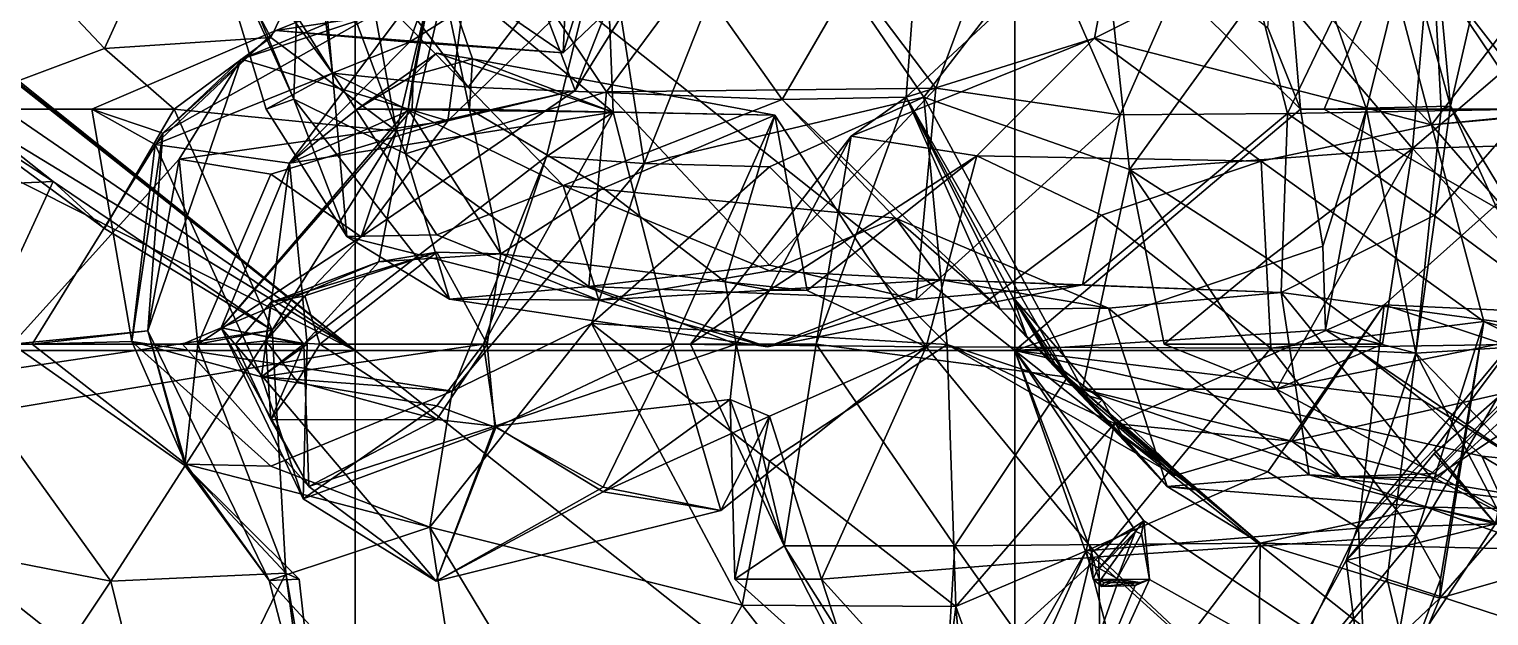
# Model space of a CAD drawing. Extents: x 290083 to 295691, y 4553739 to 4561622.
# Drawn here: x 293795.3 to 293905.9, y 4558654.7 to 4558699.2 of the extents above; entities that cross this region are included whole.
import ezdxf

# ---------------------------------------------------------------- set-up
doc = ezdxf.new("R2010")
doc.units = 0
doc.layers.add('Au_ppm_Pref_-_0_3', color=7, linetype='CONTINUOUS')

msp = doc.modelspace()

# ---------------------------------------------------------------- linework, layer by layer
at = {"layer": 'Au_ppm_Pref_-_0_3'}
for points in [[(293820, 4558674.8, 1933.78), (293791.11, 4558697.92, 1936.4), (293820, 4558714.49, 1942.4)], [(293791.11, 4558697.92, 1936.4), (293793.89, 4558711.09, 1939.49), (293820, 4558714.49, 1942.4)], [(293823.13, 4558691.43, 1929.39), (293828.78, 4558715.18, 1926.98), (293819.59, 4558710.92, 1927.45)], [(293820, 4558714.49, 1942.4), (293870, 4558714.49, 1944.46), (293870, 4558674.8, 1938.18)], [(293870, 4558674.8, 1938.18), (293820, 4558674.8, 1933.78), (293820, 4558714.49, 1942.4)], [(293836.66, 4558694.51, 1924.06), (293828.78, 4558715.18, 1926.98), (293823.13, 4558691.43, 1929.39)], [(293846.85, 4558710.92, 1923.45), (293828.78, 4558715.18, 1926.98), (293836.66, 4558694.51, 1924.06)], [(293870, 4558714.49, 1944.46), (293889.18, 4558699.26, 1944.09), (293891.66, 4558693.1, 1943.37)], [(293870, 4558714.49, 1944.46), (293891.66, 4558693.1, 1943.37), (293870, 4558674.8, 1938.18)], [(293840.61, 4558710.45, 1858.62), (293863.13, 4558712.41, 1859.82), (293852.37, 4558693.84, 1857.42)], [(293863.13, 4558712.41, 1859.82), (293861.75, 4558694, 1864.97), (293852.37, 4558693.84, 1857.42)], [(293863.13, 4558712.41, 1859.82), (293878.07, 4558709.18, 1864.94), (293861.75, 4558694, 1864.97)], [(293902.56, 4558712.82, 1912.94), (293914.87, 4558693.35, 1912.67), (293910.68, 4558705.68, 1918.4)], [(293902.56, 4558712.82, 1912.94), (293908.88, 4558707.83, 1906.14), (293914.87, 4558693.35, 1912.67)], [(293828.53, 4558710.05, 1830.15), (293839.04, 4558694.42, 1829.89), (293851.5, 4558711.28, 1826.79)], [(293836.36, 4558710.92, 1905.38), (293835.77, 4558697.37, 1900.58), (293850.92, 4558711.81, 1899.05)], [(293850.92, 4558711.81, 1899.05), (293835.77, 4558697.37, 1900.58), (293838.96, 4558707.61, 1895.83)], [(293838.96, 4558707.61, 1895.83), (293841.91, 4558688.99, 1898.88), (293850.92, 4558711.81, 1899.05)], [(293839.04, 4558694.42, 1829.89), (293864.01, 4558694.68, 1830.15), (293851.5, 4558711.28, 1826.79)], [(293863.11, 4558694.01, 1901.49), (293850.92, 4558711.81, 1899.05), (293841.91, 4558688.99, 1898.88)], [(293863.11, 4558694.01, 1901.49), (293876.27, 4558711.09, 1900.35), (293850.92, 4558711.81, 1899.05)], [(293864.01, 4558694.68, 1830.15), (293870, 4558710.92, 1829.78), (293851.5, 4558711.28, 1826.79)], [(293863.11, 4558694.01, 1901.49), (293878.68, 4558688.53, 1895.69), (293876.27, 4558711.09, 1900.35)], [(293878.68, 4558688.53, 1895.69), (293889.18, 4558703, 1897.29), (293876.27, 4558711.09, 1900.35)], [(293889.18, 4558699.26, 1944.09), (293890.12, 4558711.74, 1942.99), (293891.66, 4558693.1, 1943.37)], [(293890.12, 4558711.74, 1942.99), (293901.31, 4558711.79, 1936.22), (293896.66, 4558693.1, 1941.24)], [(293896.66, 4558693.1, 1941.24), (293891.66, 4558693.1, 1943.37), (293890.12, 4558711.74, 1942.99)], [(293896.66, 4558693.1, 1941.24), (293901.31, 4558711.79, 1936.22), (293902.33, 4558693.1, 1936.22)], [(293907.07, 4558710.92, 1930.28), (293903.03, 4558693.33, 1930.21), (293901.31, 4558711.79, 1936.22)], [(293901.31, 4558711.79, 1936.22), (293903.03, 4558693.33, 1930.21), (293902.33, 4558693.1, 1936.22)], [(293800.99, 4558697.71, 1928.75), (293807.01, 4558710.92, 1927.18), (293788.63, 4558710.81, 1930.3)], [(293800.99, 4558697.71, 1928.75), (293788.63, 4558710.81, 1930.3), (293788.68, 4558693.1, 1926.62)], [(293800.99, 4558697.71, 1928.75), (293813.59, 4558698.54, 1926.15), (293807.01, 4558710.92, 1927.18)], [(293807.01, 4558710.92, 1927.18), (293813.59, 4558698.54, 1926.15), (293819.59, 4558710.92, 1927.45)], [(293815.9, 4558711.02, 1835.64), (293808.22, 4558710.92, 1841.19), (293815.34, 4558693.85, 1841.06)], [(293808.22, 4558710.92, 1841.19), (293808.23, 4558709.59, 1847.62), (293815.34, 4558693.85, 1841.06)], [(293808.84, 4558710.92, 1853.07), (293818.28, 4558695.84, 1851.77), (293808.23, 4558709.59, 1847.62)], [(293816.86, 4558706.65, 1856.04), (293818.28, 4558695.84, 1851.77), (293808.84, 4558710.92, 1853.07)], [(293819.59, 4558710.92, 1927.45), (293813.59, 4558698.54, 1926.15), (293823.13, 4558691.43, 1929.39)], [(293815.9, 4558711.02, 1835.64), (293815.34, 4558693.85, 1841.06), (293823.81, 4558689.71, 1835.09)], [(293815.9, 4558711.02, 1835.64), (293823.81, 4558689.71, 1835.09), (293828.53, 4558710.05, 1830.15)], [(293840.61, 4558710.45, 1858.62), (293828.55, 4558694.77, 1857.34), (293819.57, 4558706.61, 1857.63)], [(293828.53, 4558710.05, 1830.15), (293823.81, 4558689.71, 1835.09), (293839.04, 4558694.42, 1829.89)], [(293836.36, 4558710.92, 1905.38), (293826.19, 4558703.95, 1902.91), (293835.77, 4558697.37, 1900.58)], [(293852.37, 4558693.84, 1857.42), (293828.55, 4558694.77, 1857.34), (293840.61, 4558710.45, 1858.62)], [(293841.12, 4558705.88, 1917.82), (293846.85, 4558710.92, 1923.45), (293836.66, 4558694.51, 1924.06)], [(293877.98, 4558692.66, 1834.79), (293870, 4558710.92, 1829.78), (293864.01, 4558694.68, 1830.15)], [(293886.02, 4558710.92, 1835.69), (293870, 4558710.92, 1829.78), (293877.98, 4558692.66, 1834.79)], [(293886.02, 4558710.92, 1835.69), (293877.98, 4558692.66, 1834.79), (293890.68, 4558692.76, 1840.77)], [(293898.32, 4558708.74, 1842.74), (293886.02, 4558710.92, 1835.69), (293890.68, 4558692.76, 1840.77)], [(293901.58, 4558691.91, 1870.97), (293889.18, 4558705.05, 1868.93), (293896.56, 4558710.92, 1867.41)], [(293901.58, 4558691.91, 1870.97), (293896.56, 4558710.92, 1867.41), (293915.7, 4558710.3, 1869.64)], [(293907.07, 4558710.92, 1930.28), (293899.25, 4558706.97, 1924.22), (293903.03, 4558693.33, 1930.21)], [(293921.11, 4558693.83, 1869.99), (293901.58, 4558691.91, 1870.97), (293915.7, 4558710.3, 1869.64)], [(293813.24, 4558693.1, 1847.13), (293808.23, 4558709.59, 1847.62), (293818.28, 4558695.84, 1851.77)], [(293815.34, 4558693.85, 1841.06), (293808.23, 4558709.59, 1847.62), (293813.24, 4558693.1, 1847.13)], [(293878.07, 4558709.18, 1864.94), (293876.03, 4558698.49, 1871.47), (293861.75, 4558694, 1864.97)], [(293889.18, 4558705.05, 1868.93), (293876.03, 4558698.49, 1871.47), (293878.07, 4558709.18, 1864.94)], [(293908.85, 4558693.1, 1843.8), (293898.32, 4558708.74, 1842.74), (293890.68, 4558692.76, 1840.77)], [(293907.13, 4558700.66, 1847.13), (293898.32, 4558708.74, 1842.74), (293908.85, 4558693.1, 1843.8)], [(293816.86, 4558706.65, 1856.04), (293817.3, 4558706.23, 1856.1), (293818.28, 4558695.84, 1851.77)], [(293835.77, 4558697.37, 1900.58), (293824.11, 4558698.19, 1895.36), (293838.96, 4558707.61, 1895.83)], [(293838.96, 4558707.61, 1895.83), (293824.11, 4558698.19, 1895.36), (293826.19, 4558703.97, 1891.02)], [(293838.96, 4558707.61, 1895.83), (293826.19, 4558703.97, 1891.02), (293839.56, 4558692.88, 1887.98)], [(293834.5, 4558689.5, 1894.64), (293841.91, 4558688.99, 1898.88), (293838.96, 4558707.61, 1895.83)], [(293834.5, 4558689.5, 1894.64), (293838.96, 4558707.61, 1895.83), (293839.56, 4558692.88, 1887.98)], [(293893.46, 4558693.1, 1924.34), (293903.03, 4558693.33, 1930.21), (293899.25, 4558706.97, 1924.22)], [(293899.25, 4558706.97, 1924.22), (293910.02, 4558693.1, 1919.59), (293893.46, 4558693.1, 1924.34)], [(293910.68, 4558705.68, 1918.4), (293910.02, 4558693.1, 1919.59), (293899.25, 4558706.97, 1924.22)], [(293819.57, 4558706.61, 1857.63), (293828.55, 4558694.77, 1857.34), (293817.3, 4558706.23, 1856.1)], [(293817.3, 4558706.23, 1856.1), (293828.55, 4558694.77, 1857.34), (293818.28, 4558695.84, 1851.77)], [(293828.59, 4558704.1, 1911.32), (293841.12, 4558705.88, 1917.82), (293827.01, 4558692.21, 1918.76)], [(293827.01, 4558692.21, 1918.76), (293841.12, 4558705.88, 1917.82), (293836.66, 4558694.51, 1924.06)], [(293824.39, 4558695.64, 1882.77), (293824, 4558693.1, 1881.74), (293826.19, 4558704.79, 1878.87)], [(293826.19, 4558704.79, 1878.87), (293824, 4558693.1, 1881.74), (293828.66, 4558693.1, 1881.6)], [(293828.88, 4558696.91, 1882.77), (293824.39, 4558695.64, 1882.77), (293826.19, 4558704.79, 1878.87)], [(293828.88, 4558696.91, 1882.77), (293826.19, 4558704.79, 1878.87), (293828.66, 4558693.1, 1881.6)], [(293901.58, 4558691.91, 1870.97), (293876.03, 4558698.49, 1871.47), (293889.18, 4558705.05, 1868.93)], [(293901.44, 4558705.19, 1901.36), (293889.18, 4558703, 1897.29), (293900.15, 4558690.12, 1895.4)], [(293901.44, 4558705.19, 1901.36), (293900.15, 4558690.12, 1895.4), (293914.38, 4558702.29, 1897.52)], [(293811.35, 4558696.89, 1912.55), (293828.59, 4558704.1, 1911.32), (293827.01, 4558692.21, 1918.76)], [(293828.59, 4558704.1, 1911.32), (293811.35, 4558696.89, 1912.55), (293821.2, 4558700.16, 1906.52)], [(293821.2, 4558700.16, 1906.52), (293813.98, 4558699.06, 1900.16), (293826.19, 4558703.95, 1902.91)], [(293826.19, 4558703.95, 1902.91), (293813.98, 4558699.06, 1900.16), (293835.77, 4558697.37, 1900.58)], [(293815.01, 4558689.01, 1889.34), (293839.56, 4558692.88, 1887.98), (293826.19, 4558703.97, 1891.02)], [(293815.01, 4558689.01, 1889.34), (293826.19, 4558703.97, 1891.02), (293824.11, 4558698.19, 1895.36)], [(293889.18, 4558703, 1897.29), (293878.68, 4558688.53, 1895.69), (293900.15, 4558690.12, 1895.4)], [(293914.38, 4558702.29, 1897.52), (293900.15, 4558690.12, 1895.4), (293926.76, 4558690.87, 1895.49)], [(293821.2, 4558700.16, 1906.52), (293811.35, 4558696.89, 1912.55), (293805.4, 4558691.27, 1906.57)], [(293813.98, 4558699.06, 1900.16), (293821.2, 4558700.16, 1906.52), (293805.4, 4558691.27, 1906.57)], [(293813.98, 4558699.06, 1900.16), (293805.4, 4558691.27, 1906.57), (293800.02, 4558693.1, 1900.58)], [(293813.98, 4558699.06, 1900.16), (293800.02, 4558693.1, 1900.58), (293804.84, 4558690.42, 1894.85)], [(293824.11, 4558698.19, 1895.36), (293813.98, 4558699.06, 1900.16), (293804.84, 4558690.42, 1894.85)], [(293813.98, 4558699.06, 1900.16), (293824.11, 4558698.19, 1895.36), (293835.77, 4558697.37, 1900.58)], [(293791.07, 4558697.76, 1936.36), (293791.11, 4558697.92, 1936.4), (293820, 4558674.8, 1933.78)], [(293800.99, 4558697.71, 1928.75), (293806.28, 4558693.1, 1927.79), (293813.59, 4558698.54, 1926.15)], [(293815.01, 4558689.01, 1889.34), (293824.11, 4558698.19, 1895.36), (293804.84, 4558690.42, 1894.85)], [(293806.28, 4558693.1, 1927.79), (293823.13, 4558691.43, 1929.39), (293813.59, 4558698.54, 1926.15)], [(293867.13, 4558689.55, 1875.62), (293857.6, 4558691.06, 1870.89), (293876.03, 4558698.49, 1871.47)], [(293876.03, 4558698.49, 1871.47), (293857.6, 4558691.06, 1870.89), (293861.75, 4558694, 1864.97)], [(293867.13, 4558689.55, 1875.62), (293876.03, 4558698.49, 1871.47), (293888.67, 4558689.16, 1876.21)], [(293901.58, 4558691.91, 1870.97), (293888.67, 4558689.16, 1876.21), (293876.03, 4558698.49, 1871.47)], [(293800.99, 4558697.71, 1928.75), (293788.68, 4558693.1, 1926.62), (293806.28, 4558693.1, 1927.79)], [(293790.6, 4558695, 1936.58), (293791.06, 4558697.63, 1936.37), (293820, 4558674.8, 1933.78)], [(293791.06, 4558697.63, 1936.37), (293791.07, 4558697.76, 1936.36), (293820, 4558674.8, 1933.78)], [(293806.64, 4558689.3, 1917.01), (293804.28, 4558676.3, 1912.35), (293811.35, 4558696.89, 1912.55)], [(293811.35, 4558696.89, 1912.55), (293804.28, 4558676.3, 1912.35), (293805.4, 4558691.27, 1906.57)], [(293827.01, 4558692.21, 1918.76), (293806.64, 4558689.3, 1917.01), (293811.35, 4558696.89, 1912.55)], [(293820.13, 4558693.1, 1885.62), (293826.19, 4558697.34, 1884.18), (293839.56, 4558692.88, 1887.98)], [(293820.13, 4558693.1, 1885.62), (293824.39, 4558695.64, 1882.77), (293826.19, 4558697.34, 1884.18)], [(293824.39, 4558695.64, 1882.77), (293828.88, 4558696.91, 1882.77), (293826.19, 4558697.34, 1884.18)], [(293839.56, 4558692.88, 1887.98), (293826.19, 4558697.34, 1884.18), (293828.88, 4558696.91, 1882.77)], [(293828.88, 4558696.91, 1882.77), (293828.66, 4558693.1, 1881.6), (293851.8, 4558692.64, 1882.78)], [(293839.56, 4558692.88, 1887.98), (293828.88, 4558696.91, 1882.77), (293851.8, 4558692.64, 1882.78)], [(293818.28, 4558695.84, 1851.77), (293819.36, 4558683.45, 1847.13), (293813.24, 4558693.1, 1847.13)], [(293828.55, 4558694.77, 1857.34), (293835.76, 4558687.32, 1853.74), (293818.28, 4558695.84, 1851.77)], [(293818.28, 4558695.84, 1851.77), (293835.76, 4558687.32, 1853.74), (293826.19, 4558683.56, 1850.31)], [(293818.28, 4558695.84, 1851.77), (293826.19, 4558683.56, 1850.31), (293819.36, 4558683.45, 1847.13)], [(293820.13, 4558693.1, 1885.62), (293824.32, 4558693.1, 1882.77), (293824.39, 4558695.64, 1882.77)], [(293824.39, 4558695.64, 1882.77), (293824.32, 4558693.1, 1882.77), (293824, 4558693.1, 1881.74)], [(293789.99, 4558693.08, 1936.77), (293790.6, 4558695, 1936.58), (293820, 4558674.8, 1933.78)], [(293827.01, 4558692.21, 1918.76), (293836.66, 4558694.51, 1924.06), (293820.44, 4558683.42, 1924.34)], [(293836.66, 4558694.51, 1924.06), (293823.13, 4558691.43, 1929.39), (293820.44, 4558683.42, 1924.34)], [(293852.37, 4558693.84, 1857.42), (293835.76, 4558687.32, 1853.74), (293828.55, 4558694.77, 1857.34)], [(293864.01, 4558694.68, 1830.15), (293839.04, 4558694.42, 1829.89), (293851.39, 4558681.27, 1831.31)], [(293862.52, 4558678.66, 1835.68), (293864.01, 4558694.68, 1830.15), (293851.39, 4558681.27, 1831.31)], [(293862.52, 4558678.66, 1835.68), (293877.98, 4558692.66, 1834.79), (293864.01, 4558694.68, 1830.15)], [(293813.24, 4558693.1, 1847.13), (293819.36, 4558683.45, 1847.13), (293815.34, 4558693.85, 1841.06)], [(293827.15, 4558678.68, 1841.87), (293823.81, 4558689.71, 1835.09), (293815.34, 4558693.85, 1841.06)], [(293815.34, 4558693.85, 1841.06), (293819.36, 4558683.45, 1847.13), (293827.15, 4558678.68, 1841.87)], [(293837.7, 4558679.65, 1835.44), (293839.04, 4558694.42, 1829.89), (293823.81, 4558689.71, 1835.09)], [(293852.37, 4558693.84, 1857.42), (293860.95, 4558684.84, 1854.39), (293835.76, 4558687.32, 1853.74)], [(293837.7, 4558679.65, 1835.44), (293851.39, 4558681.27, 1831.31), (293839.04, 4558694.42, 1829.89)], [(293863.11, 4558694.01, 1901.49), (293841.91, 4558688.99, 1898.88), (293851.39, 4558688.73, 1905.06)], [(293863.11, 4558694.01, 1901.49), (293851.39, 4558688.73, 1905.06), (293864.87, 4558675.26, 1907.03)], [(293852.37, 4558693.84, 1857.42), (293861.75, 4558694, 1864.97), (293868.9, 4558677.93, 1859.01)], [(293852.37, 4558693.84, 1857.42), (293868.9, 4558677.93, 1859.01), (293860.95, 4558684.84, 1854.39)], [(293861.75, 4558694, 1864.97), (293854.93, 4558675.29, 1866.62), (293873.99, 4558672.78, 1864.52)], [(293854.93, 4558675.29, 1866.62), (293861.75, 4558694, 1864.97), (293857.6, 4558691.06, 1870.89)], [(293861.75, 4558694, 1864.97), (293869.85, 4558678.85, 1862.96), (293870.89, 4558675.92, 1861.16)], [(293861.75, 4558694, 1864.97), (293873.99, 4558672.78, 1864.52), (293869.85, 4558678.85, 1862.96)], [(293861.75, 4558694, 1864.97), (293870.89, 4558675.92, 1861.16), (293868.9, 4558677.93, 1859.01)], [(293863.11, 4558694.01, 1901.49), (293864.87, 4558675.26, 1907.03), (293875.14, 4558671.88, 1900.37)], [(293863.11, 4558694.01, 1901.49), (293875.14, 4558671.88, 1900.37), (293878.68, 4558688.53, 1895.69)], [(293898, 4558678.25, 1912.49), (293909.62, 4558677.73, 1919), (293914.87, 4558693.35, 1912.67)], [(293898, 4558678.25, 1912.49), (293914.87, 4558693.35, 1912.67), (293913.8, 4558673.07, 1906.06)], [(293922.07, 4558693.73, 1869.95), (293901.58, 4558691.91, 1870.97), (293921.11, 4558693.83, 1869.99)], [(293917.47, 4558673.61, 1871.35), (293901.58, 4558691.91, 1870.97), (293922.07, 4558693.73, 1869.95)], [(293788.68, 4558693.1, 1926.62), (293780.22, 4558686.84, 1930.28), (293797.1, 4558687.61, 1930.28)], [(293797.1, 4558687.61, 1930.28), (293780.22, 4558686.84, 1930.28), (293790.17, 4558693.08, 1935.92)], [(293788.56, 4558690.61, 1937.11), (293789.99, 4558693.08, 1936.77), (293820, 4558674.8, 1933.78)], [(293797.1, 4558687.61, 1930.28), (293800.99, 4558684.05, 1927.26), (293788.68, 4558693.1, 1926.62)], [(293806.28, 4558693.1, 1927.79), (293788.68, 4558693.1, 1926.62), (293800.99, 4558684.05, 1927.26)], [(293790.27, 4558672.86, 1931.98), (293797.1, 4558687.61, 1930.28), (293790.17, 4558693.08, 1935.92)], [(293803.06, 4558675.49, 1900.3), (293800.02, 4558693.1, 1900.58), (293805.4, 4558691.27, 1906.57)], [(293803.06, 4558675.49, 1900.3), (293804.84, 4558690.42, 1894.85), (293800.02, 4558693.1, 1900.58)], [(293813.7, 4558676.35, 1930.2), (293806.28, 4558693.1, 1927.79), (293800.99, 4558684.05, 1927.26)], [(293813.7, 4558676.35, 1930.2), (293823.13, 4558691.43, 1929.39), (293806.28, 4558693.1, 1927.79)], [(293815.01, 4558689.01, 1889.34), (293809.82, 4558676.52, 1882.79), (293824.32, 4558693.1, 1882.77)], [(293809.82, 4558676.52, 1882.79), (293821.78, 4558681.52, 1876.83), (293824, 4558693.1, 1881.74)], [(293824.32, 4558693.1, 1882.77), (293809.82, 4558676.52, 1882.79), (293824, 4558693.1, 1881.74)], [(293815.01, 4558689.01, 1889.34), (293820.13, 4558693.1, 1885.62), (293839.56, 4558692.88, 1887.98)], [(293815.01, 4558689.01, 1889.34), (293824.32, 4558693.1, 1882.77), (293820.13, 4558693.1, 1885.62)], [(293824, 4558693.1, 1881.74), (293821.78, 4558681.52, 1876.83), (293831.03, 4558682.14, 1876.83)], [(293824, 4558693.1, 1881.74), (293831.03, 4558682.14, 1876.83), (293828.66, 4558693.1, 1881.6)], [(293828.66, 4558693.1, 1881.6), (293831.03, 4558682.14, 1876.83), (293838.79, 4558687.11, 1878.82)], [(293828.66, 4558693.1, 1881.6), (293838.79, 4558687.11, 1878.82), (293851.8, 4558692.64, 1882.78)], [(293829.71, 4558675.29, 1890.36), (293834.5, 4558689.5, 1894.64), (293839.56, 4558692.88, 1887.98)], [(293829.71, 4558675.29, 1890.36), (293839.56, 4558692.88, 1887.98), (293844.06, 4558675.29, 1888.01)], [(293848.05, 4558680.01, 1876.83), (293851.8, 4558692.64, 1882.78), (293838.79, 4558687.11, 1878.82)], [(293839.56, 4558692.88, 1887.98), (293851.8, 4558692.64, 1882.78), (293844.06, 4558675.29, 1888.01)], [(293863.28, 4558675.09, 1882.38), (293844.06, 4558675.29, 1888.01), (293851.8, 4558692.64, 1882.78)], [(293848.05, 4558680.01, 1876.83), (293854.26, 4558679.35, 1876.83), (293851.8, 4558692.64, 1882.78)], [(293863.28, 4558675.09, 1882.38), (293851.8, 4558692.64, 1882.78), (293854.26, 4558679.35, 1876.83)], [(293862.52, 4558678.66, 1835.68), (293875.13, 4558679.79, 1842), (293877.98, 4558692.66, 1834.79)], [(293891.66, 4558693.1, 1943.37), (293893.36, 4558682.7, 1941.91), (293870, 4558674.8, 1938.18)], [(293890.19, 4558679.2, 1847.56), (293890.68, 4558692.76, 1840.77), (293875.13, 4558679.79, 1842)], [(293890.68, 4558692.76, 1840.77), (293877.98, 4558692.66, 1834.79), (293875.13, 4558679.79, 1842)], [(293890.19, 4558679.2, 1847.56), (293901.78, 4558685.04, 1844.44), (293890.68, 4558692.76, 1840.77)], [(293901.78, 4558685.04, 1844.44), (293908.85, 4558693.1, 1843.8), (293890.68, 4558692.76, 1840.77)], [(293891.66, 4558693.1, 1943.37), (293896.66, 4558693.1, 1941.24), (293893.36, 4558682.7, 1941.91)], [(293893.54, 4558676.36, 1940.92), (293893.36, 4558682.7, 1941.91), (293896.66, 4558693.1, 1941.24)], [(293903.03, 4558693.33, 1930.21), (293893.46, 4558693.1, 1924.34), (293908.34, 4558684.56, 1924.34)], [(293910.02, 4558693.1, 1919.59), (293908.34, 4558684.56, 1924.34), (293893.46, 4558693.1, 1924.34)], [(293893.54, 4558676.36, 1940.92), (293896.66, 4558693.1, 1941.24), (293900.41, 4558674.6, 1936.34)], [(293896.66, 4558693.1, 1941.24), (293902.33, 4558693.1, 1936.22), (293900.41, 4558674.6, 1936.34)], [(293900.41, 4558674.6, 1936.34), (293902.33, 4558693.1, 1936.22), (293903.03, 4558693.33, 1930.21)], [(293900.41, 4558674.6, 1936.34), (293903.03, 4558693.33, 1930.21), (293911.22, 4558675.29, 1929.4)], [(293914.03, 4558676, 1847.3), (293908.85, 4558693.1, 1843.8), (293901.78, 4558685.04, 1844.44)], [(293911.22, 4558675.29, 1929.4), (293903.03, 4558693.33, 1930.21), (293908.34, 4558684.56, 1924.34)], [(293803.06, 4558675.49, 1900.3), (293805.4, 4558691.27, 1906.57), (293795.51, 4558675.29, 1906.52)], [(293804.28, 4558676.3, 1912.35), (293795.51, 4558675.29, 1906.52), (293805.4, 4558691.27, 1906.57)], [(293806.64, 4558689.3, 1917.01), (293827.01, 4558692.21, 1918.76), (293813.59, 4558688.18, 1922.7)], [(293820.44, 4558683.42, 1924.34), (293813.59, 4558688.18, 1922.7), (293827.01, 4558692.21, 1918.76)], [(293813.7, 4558676.35, 1930.2), (293820.44, 4558683.42, 1924.34), (293823.13, 4558691.43, 1929.39)], [(293901.58, 4558691.91, 1870.97), (293905.56, 4558676.99, 1877.51), (293888.67, 4558689.16, 1876.21)], [(293901.58, 4558691.91, 1870.97), (293917.47, 4558673.61, 1871.35), (293905.56, 4558676.99, 1877.51)], [(293778.64, 4558674.8, 1939.35), (293788.56, 4558690.61, 1937.11), (293820, 4558674.8, 1933.78)], [(293803.06, 4558675.49, 1900.3), (293812.88, 4558672.8, 1894.24), (293804.84, 4558690.42, 1894.85)], [(293815.01, 4558689.01, 1889.34), (293804.84, 4558690.42, 1894.85), (293812.88, 4558672.8, 1894.24)], [(293854.93, 4558675.29, 1866.62), (293857.6, 4558691.06, 1870.89), (293845.4, 4558675.29, 1870.89)], [(293851.39, 4558679.37, 1875.47), (293845.4, 4558675.29, 1870.89), (293857.6, 4558691.06, 1870.89)], [(293867.13, 4558689.55, 1875.62), (293851.39, 4558679.37, 1875.47), (293857.6, 4558691.06, 1870.89)], [(293878.68, 4558688.53, 1895.69), (293889.18, 4558681.75, 1892.49), (293900.15, 4558690.12, 1895.4)], [(293900.15, 4558690.12, 1895.4), (293889.18, 4558681.75, 1892.49), (293897.88, 4558675.29, 1890.55)], [(293900.15, 4558690.12, 1895.4), (293889.84, 4558671.88, 1894.61), (293912.95, 4558676.57, 1895.75)], [(293889.84, 4558671.88, 1894.61), (293900.15, 4558690.12, 1895.4), (293897.88, 4558675.29, 1890.55)], [(293926.76, 4558690.87, 1895.49), (293900.15, 4558690.12, 1895.4), (293912.95, 4558676.57, 1895.75)], [(293793.98, 4558675.29, 1918.4), (293806.64, 4558689.3, 1917.01), (293808.05, 4558675.29, 1923.71)], [(293806.64, 4558689.3, 1917.01), (293793.98, 4558675.29, 1918.4), (293804.28, 4558676.3, 1912.35)], [(293806.64, 4558689.3, 1917.01), (293813.59, 4558688.18, 1922.7), (293808.05, 4558675.29, 1923.71)], [(293815.01, 4558689.01, 1889.34), (293816.34, 4558675.29, 1888.71), (293809.82, 4558676.52, 1882.79)], [(293827.34, 4558671.72, 1900.43), (293834.5, 4558689.5, 1894.64), (293812.88, 4558672.8, 1894.24)], [(293834.5, 4558689.5, 1894.64), (293829.71, 4558675.29, 1890.36), (293812.88, 4558672.8, 1894.24)], [(293815.01, 4558689.01, 1889.34), (293812.88, 4558672.8, 1894.24), (293816.34, 4558675.29, 1888.71)], [(293837.7, 4558679.65, 1835.44), (293823.81, 4558689.71, 1835.09), (293827.15, 4558678.68, 1841.87)], [(293841.91, 4558688.99, 1898.88), (293834.5, 4558689.5, 1894.64), (293827.34, 4558671.72, 1900.43)], [(293837.9, 4558676.85, 1906.5), (293841.91, 4558688.99, 1898.88), (293827.34, 4558671.72, 1900.43)], [(293837.9, 4558676.85, 1906.5), (293851.39, 4558688.73, 1905.06), (293841.91, 4558688.99, 1898.88)], [(293867.13, 4558689.55, 1875.62), (293854.26, 4558679.35, 1876.83), (293851.39, 4558679.37, 1875.47)], [(293854.26, 4558679.35, 1876.83), (293867.13, 4558689.55, 1875.62), (293863.28, 4558675.09, 1882.38)], [(293867.13, 4558689.55, 1875.62), (293876.58, 4558685.07, 1880.09), (293863.28, 4558675.09, 1882.38)], [(293867.13, 4558689.55, 1875.62), (293888.67, 4558689.16, 1876.21), (293876.58, 4558685.07, 1880.09)], [(293888.67, 4558689.16, 1876.21), (293889.4, 4558674.97, 1882.33), (293876.58, 4558685.07, 1880.09)], [(293888.67, 4558689.16, 1876.21), (293905.56, 4558676.99, 1877.51), (293889.4, 4558674.97, 1882.33)], [(293808.05, 4558675.29, 1923.71), (293813.59, 4558688.18, 1922.7), (293820.44, 4558683.42, 1924.34)], [(293837.9, 4558676.85, 1906.5), (293864.87, 4558675.26, 1907.03), (293851.39, 4558688.73, 1905.06)], [(293878.68, 4558688.53, 1895.69), (293875.14, 4558671.88, 1900.37), (293889.84, 4558671.88, 1894.61)], [(293881.31, 4558675.29, 1890.93), (293889.18, 4558681.75, 1892.49), (293878.68, 4558688.53, 1895.69)], [(293881.31, 4558675.29, 1890.93), (293878.68, 4558688.53, 1895.69), (293889.84, 4558671.88, 1894.61)], [(293813.7, 4558676.35, 1930.2), (293797.1, 4558687.61, 1930.28), (293790.27, 4558672.86, 1931.98)], [(293813.7, 4558676.35, 1930.2), (293800.99, 4558684.05, 1927.26), (293797.1, 4558687.61, 1930.28)], [(293826.19, 4558683.56, 1850.31), (293835.76, 4558687.32, 1853.74), (293838.47, 4558678.62, 1847.34)], [(293831.03, 4558682.14, 1876.83), (293848.05, 4558680.01, 1876.83), (293838.79, 4558687.11, 1878.82)], [(293838.47, 4558678.62, 1847.34), (293835.76, 4558687.32, 1853.74), (293851.39, 4558680.84, 1851.22)], [(293835.76, 4558687.32, 1853.74), (293860.95, 4558684.84, 1854.39), (293851.39, 4558680.84, 1851.22)], [(293851.39, 4558680.84, 1851.22), (293860.95, 4558684.84, 1854.39), (293864.4, 4558680.15, 1847.24)], [(293860.95, 4558684.84, 1854.39), (293868.9, 4558677.93, 1859.01), (293877.11, 4558678.02, 1853.02)], [(293860.95, 4558684.84, 1854.39), (293877.11, 4558678.02, 1853.02), (293864.4, 4558680.15, 1847.24)], [(293889.4, 4558674.97, 1882.33), (293863.28, 4558675.09, 1882.38), (293876.58, 4558685.07, 1880.09)], [(293890.19, 4558679.2, 1847.56), (293914.03, 4558676, 1847.3), (293901.78, 4558685.04, 1844.44)], [(293813.7, 4558676.35, 1930.2), (293808.05, 4558675.29, 1923.71), (293820.44, 4558683.42, 1924.34)], [(293826.19, 4558683.56, 1850.31), (293838.47, 4558678.62, 1847.34), (293819.36, 4558683.45, 1847.13)], [(293819.36, 4558683.45, 1847.13), (293838.47, 4558678.62, 1847.34), (293827.15, 4558678.68, 1841.87)], [(293893.36, 4558682.7, 1941.91), (293893.54, 4558676.36, 1940.92), (293870, 4558674.8, 1938.18)], [(293809.82, 4558676.52, 1882.79), (293816.1, 4558675.29, 1876.83), (293821.78, 4558681.52, 1876.83)], [(293813.59, 4558678.45, 1871.94), (293816.17, 4558678.94, 1870.89), (293826.19, 4558682.26, 1874.5)], [(293813.59, 4558678.45, 1871.94), (293826.19, 4558682.26, 1874.5), (293821.78, 4558681.52, 1876.83)], [(293816.1, 4558675.29, 1876.83), (293813.59, 4558678.45, 1871.94), (293821.78, 4558681.52, 1876.83)], [(293826.19, 4558682.26, 1874.5), (293816.17, 4558678.94, 1870.89), (293817.31, 4558675.29, 1870.89)], [(293826.19, 4558682.26, 1874.5), (293817.31, 4558675.29, 1870.89), (293829.99, 4558675.29, 1875.04)], [(293821.78, 4558681.52, 1876.83), (293826.19, 4558682.26, 1874.5), (293831.03, 4558682.14, 1876.83)], [(293831.03, 4558682.14, 1876.83), (293826.19, 4558682.26, 1874.5), (293829.99, 4558675.29, 1875.04)], [(293831.03, 4558682.14, 1876.83), (293829.99, 4558675.29, 1875.04), (293848.87, 4558675.29, 1875.64)], [(293831.03, 4558682.14, 1876.83), (293848.87, 4558675.29, 1875.64), (293848.05, 4558680.01, 1876.83)], [(293862.52, 4558678.66, 1835.68), (293851.39, 4558681.27, 1831.31), (293837.7, 4558679.65, 1835.44)], [(293881.31, 4558675.29, 1890.93), (293897.88, 4558675.29, 1890.55), (293889.18, 4558681.75, 1892.49)], [(293851.39, 4558680.84, 1851.22), (293864.4, 4558680.15, 1847.24), (293838.47, 4558678.62, 1847.34)], [(293838.47, 4558678.62, 1847.34), (293864.4, 4558680.15, 1847.24), (293851.25, 4558675.09, 1841.12)], [(293864.4, 4558680.15, 1847.24), (293875.13, 4558679.79, 1842), (293851.25, 4558675.09, 1841.12)], [(293877.11, 4558678.02, 1853.02), (293890.19, 4558679.2, 1847.56), (293864.4, 4558680.15, 1847.24)], [(293890.19, 4558679.2, 1847.56), (293875.13, 4558679.79, 1842), (293864.4, 4558680.15, 1847.24)], [(293827.15, 4558678.68, 1841.87), (293851.25, 4558675.09, 1841.12), (293837.7, 4558679.65, 1835.44)], [(293837.7, 4558679.65, 1835.44), (293851.25, 4558675.09, 1841.12), (293862.52, 4558678.66, 1835.68)], [(293851.39, 4558679.37, 1875.47), (293848.87, 4558675.29, 1875.64), (293845.4, 4558675.29, 1870.89)], [(293848.05, 4558680.01, 1876.83), (293848.87, 4558675.29, 1875.64), (293851.39, 4558679.37, 1875.47)], [(293848.05, 4558680.01, 1876.83), (293851.39, 4558679.37, 1875.47), (293854.26, 4558679.35, 1876.83)], [(293862.52, 4558678.66, 1835.68), (293851.25, 4558675.09, 1841.12), (293875.13, 4558679.79, 1842)], [(293877.11, 4558678.02, 1853.02), (293892.31, 4558665.37, 1854.23), (293890.19, 4558679.2, 1847.56)], [(293914.03, 4558676, 1847.3), (293890.19, 4558679.2, 1847.56), (293901.78, 4558664.86, 1849.59)], [(293892.31, 4558665.37, 1854.23), (293901.78, 4558664.86, 1849.59), (293890.19, 4558679.2, 1847.56)], [(293816.1, 4558675.29, 1876.83), (293810.92, 4558675.29, 1872.14), (293813.59, 4558678.45, 1871.94)], [(293810.92, 4558675.29, 1872.14), (293813.23, 4558675.53, 1870.21), (293813.59, 4558678.45, 1871.94)], [(293813.59, 4558678.45, 1871.94), (293813.23, 4558675.53, 1870.21), (293816.17, 4558678.94, 1870.89)], [(293817.31, 4558675.29, 1870.89), (293816.17, 4558678.94, 1870.89), (293813.23, 4558675.53, 1870.21)], [(293838.47, 4558678.62, 1847.34), (293851.25, 4558675.09, 1841.12), (293827.15, 4558678.68, 1841.87)], [(293868.9, 4558677.93, 1859.01), (293881.56, 4558664.5, 1859.01), (293877.11, 4558678.02, 1853.02)], [(293870.89, 4558675.92, 1861.16), (293881.56, 4558664.5, 1859.01), (293868.9, 4558677.93, 1859.01)], [(293869.85, 4558678.85, 1862.96), (293873.99, 4558672.78, 1864.52), (293873.07, 4558673.71, 1863.53)], [(293873.07, 4558673.71, 1863.53), (293876.61, 4558671.05, 1863.55), (293869.85, 4558678.85, 1862.96)], [(293870.89, 4558675.92, 1861.16), (293869.85, 4558678.85, 1862.96), (293872.67, 4558674.04, 1861.51)], [(293869.85, 4558678.85, 1862.96), (293876.61, 4558671.05, 1863.55), (293872.67, 4558674.04, 1861.51)], [(293881.56, 4558664.5, 1859.01), (293892.31, 4558665.37, 1854.23), (293877.11, 4558678.02, 1853.02)], [(293877.55, 4558669.27, 1912.51), (293889.18, 4558665.61, 1915.18), (293898, 4558678.25, 1912.49)], [(293898, 4558678.25, 1912.49), (293891, 4558667.92, 1906.43), (293877.55, 4558669.27, 1912.51)], [(293896.06, 4558661.33, 1919.81), (293898, 4558678.25, 1912.49), (293889.18, 4558665.61, 1915.18)], [(293891, 4558667.92, 1906.43), (293898, 4558678.25, 1912.49), (293913.8, 4558673.07, 1906.06)], [(293896.06, 4558661.33, 1919.81), (293909.62, 4558677.73, 1919), (293898, 4558678.25, 1912.49)], [(293827.34, 4558671.72, 1900.43), (293825.66, 4558661.4, 1907.58), (293837.9, 4558676.85, 1906.5)], [(293837.9, 4558676.85, 1906.5), (293825.66, 4558661.4, 1907.58), (293849.33, 4558655.5, 1908.15)], [(293864.87, 4558675.26, 1907.03), (293837.9, 4558676.85, 1906.5), (293851.39, 4558666.42, 1909.51)], [(293837.9, 4558676.85, 1906.5), (293849.33, 4558655.5, 1908.15), (293851.39, 4558666.42, 1909.51)], [(293908.99, 4558675.29, 1880.22), (293889.4, 4558674.97, 1882.33), (293905.56, 4558676.99, 1877.51)], [(293909.62, 4558677.73, 1919), (293896.06, 4558661.33, 1919.81), (293901.78, 4558667.3, 1921.68)], [(293900.43, 4558660.78, 1881.02), (293905.56, 4558676.99, 1877.51), (293902.28, 4558657.47, 1876.83)], [(293905.56, 4558676.99, 1877.51), (293900.43, 4558660.78, 1881.02), (293908.99, 4558675.29, 1880.22)], [(293901.78, 4558667.3, 1921.68), (293906.45, 4558661.66, 1924.34), (293909.62, 4558677.73, 1919)], [(293917.47, 4558673.61, 1871.35), (293902.21, 4558656.01, 1870.91), (293905.56, 4558676.99, 1877.51)], [(293905.56, 4558676.99, 1877.51), (293902.21, 4558656.01, 1870.91), (293902.28, 4558657.47, 1876.83)], [(293813.7, 4558676.35, 1930.2), (293790.27, 4558672.86, 1931.98), (293801.46, 4558657.3, 1930.9)], [(293793.98, 4558675.29, 1918.4), (293807.08, 4558666.08, 1918.4), (293804.28, 4558676.3, 1912.35)], [(293804.28, 4558676.3, 1912.35), (293807.15, 4558666.18, 1906.52), (293795.51, 4558675.29, 1906.52)], [(293813.7, 4558676.35, 1930.2), (293801.46, 4558657.3, 1930.9), (293814.74, 4558657.91, 1924.2)], [(293804.28, 4558676.3, 1912.35), (293807.08, 4558666.08, 1918.4), (293813.47, 4558657.37, 1912.45)], [(293804.28, 4558676.3, 1912.35), (293813.47, 4558657.37, 1912.45), (293807.15, 4558666.18, 1906.52)], [(293809.82, 4558676.52, 1882.79), (293816.47, 4558664.5, 1877.81), (293806.89, 4558675.29, 1879.61)], [(293809.82, 4558676.52, 1882.79), (293806.89, 4558675.29, 1879.61), (293816.1, 4558675.29, 1876.83)], [(293813.7, 4558676.35, 1930.2), (293814.74, 4558657.91, 1924.2), (293808.05, 4558675.29, 1923.71)], [(293809.82, 4558676.52, 1882.79), (293816.34, 4558675.29, 1888.71), (293816.04, 4558663.56, 1887.83)], [(293816.04, 4558663.56, 1887.83), (293826.12, 4558657.3, 1882.77), (293809.82, 4558676.52, 1882.79)], [(293816.47, 4558664.5, 1877.81), (293809.82, 4558676.52, 1882.79), (293826.12, 4558657.3, 1882.77)], [(293893.54, 4558676.36, 1940.92), (293896.02, 4558674.8, 1940.94), (293870, 4558674.8, 1938.18)], [(293870.89, 4558675.92, 1861.16), (293872.67, 4558674.04, 1861.51), (293881.56, 4558664.5, 1859.01)], [(293912.95, 4558676.57, 1895.75), (293889.84, 4558671.88, 1894.61), (293901.78, 4558665.48, 1897.32)], [(293900.41, 4558674.6, 1936.34), (293896.02, 4558674.8, 1940.94), (293893.54, 4558676.36, 1940.92)], [(293915.35, 4558657.92, 1900.63), (293912.95, 4558676.57, 1895.75), (293901.78, 4558665.48, 1897.32)], [(293914.03, 4558676, 1847.3), (293901.78, 4558664.86, 1849.59), (293914.86, 4558662.69, 1853.32)], [(293778.64, 4558674.8, 1939.35), (293820, 4558674.8, 1933.78), (293778.77, 4558667.84, 1941.32)], [(293820, 4558635.12, 1945.14), (293778.77, 4558667.84, 1941.32), (293820, 4558674.8, 1933.78)], [(293807.08, 4558666.08, 1918.4), (293793.98, 4558675.29, 1918.4), (293808.05, 4558675.29, 1923.71)], [(293803.06, 4558675.49, 1900.3), (293795.51, 4558675.29, 1906.52), (293807.15, 4558666.18, 1906.52)], [(293803.06, 4558675.49, 1900.3), (293807.15, 4558666.18, 1906.52), (293813.59, 4558666.02, 1903.43)], [(293803.06, 4558675.49, 1900.3), (293813.59, 4558666.02, 1903.43), (293827.34, 4558671.72, 1900.43)], [(293803.06, 4558675.49, 1900.3), (293827.34, 4558671.72, 1900.43), (293812.88, 4558672.8, 1894.24)], [(293816.1, 4558675.29, 1876.83), (293806.89, 4558675.29, 1879.61), (293816.47, 4558664.5, 1877.81)], [(293807.08, 4558666.08, 1918.4), (293808.05, 4558675.29, 1923.71), (293814.74, 4558657.91, 1924.2)], [(293810.92, 4558675.29, 1872.14), (293813.59, 4558669.54, 1872.8), (293813.23, 4558675.53, 1870.21)], [(293816.1, 4558675.29, 1876.83), (293813.59, 4558669.54, 1872.8), (293810.92, 4558675.29, 1872.14)], [(293829.71, 4558675.29, 1890.36), (293826.19, 4558670.6, 1890.27), (293812.88, 4558672.8, 1894.24)], [(293816.34, 4558675.29, 1888.71), (293812.88, 4558672.8, 1894.24), (293816.04, 4558663.56, 1887.83)], [(293813.59, 4558669.54, 1872.8), (293815.6, 4558672.44, 1870.89), (293813.23, 4558675.53, 1870.21)], [(293817.31, 4558675.29, 1870.89), (293813.23, 4558675.53, 1870.21), (293815.6, 4558672.44, 1870.89)], [(293816.1, 4558675.29, 1876.83), (293816.47, 4558664.5, 1877.81), (293813.59, 4558669.54, 1872.8)], [(293826.19, 4558669.57, 1874.92), (293817.31, 4558675.29, 1870.89), (293815.6, 4558672.44, 1870.89)], [(293826.19, 4558669.57, 1874.92), (293829.99, 4558675.29, 1875.04), (293817.31, 4558675.29, 1870.89)], [(293820, 4558674.8, 1933.78), (293870, 4558674.8, 1938.18), (293870, 4558635.12, 1948.73)], [(293870, 4558635.12, 1948.73), (293820, 4558635.12, 1945.14), (293820, 4558674.8, 1933.78)], [(293829.71, 4558675.29, 1890.36), (293830.65, 4558668.97, 1888.71), (293826.19, 4558670.6, 1890.27)], [(293830.58, 4558669.07, 1876.83), (293829.99, 4558675.29, 1875.04), (293826.19, 4558669.57, 1874.92)], [(293829.71, 4558675.29, 1890.36), (293844.06, 4558675.29, 1888.01), (293830.65, 4558668.97, 1888.71)], [(293830.58, 4558669.07, 1876.83), (293848.87, 4558675.29, 1875.64), (293829.99, 4558675.29, 1875.04)], [(293830.58, 4558669.07, 1876.83), (293848.41, 4558671.08, 1876.83), (293848.87, 4558675.29, 1875.64)], [(293838.79, 4558664.43, 1886.38), (293830.65, 4558668.97, 1888.71), (293844.06, 4558675.29, 1888.01)], [(293847.7, 4558662.68, 1882.77), (293838.79, 4558664.43, 1886.38), (293844.06, 4558675.29, 1888.01)], [(293863.28, 4558675.09, 1882.38), (293847.7, 4558662.68, 1882.77), (293844.06, 4558675.29, 1888.01)], [(293854.93, 4558675.29, 1866.62), (293845.4, 4558675.29, 1870.89), (293852.52, 4558659.98, 1871.85)], [(293852.52, 4558659.98, 1871.85), (293845.4, 4558675.29, 1870.89), (293848.87, 4558675.29, 1875.64)], [(293851.39, 4558669.83, 1878.65), (293847.7, 4558662.68, 1882.77), (293863.28, 4558675.09, 1882.38)], [(293848.41, 4558671.08, 1876.83), (293852.52, 4558659.98, 1871.85), (293848.87, 4558675.29, 1875.64)], [(293864.87, 4558675.26, 1907.03), (293851.39, 4558666.42, 1909.51), (293865.53, 4558655.38, 1911.8)], [(293855.35, 4558657.47, 1880.9), (293851.39, 4558669.83, 1878.65), (293863.28, 4558675.09, 1882.38)], [(293854.93, 4558675.29, 1866.62), (293852.52, 4558659.98, 1871.85), (293865.46, 4558659.99, 1866.48)], [(293854.93, 4558675.29, 1866.62), (293865.46, 4558659.99, 1866.48), (293873.99, 4558672.78, 1864.52)], [(293876.38, 4558659.15, 1881.05), (293855.35, 4558657.47, 1880.9), (293863.28, 4558675.09, 1882.38)], [(293876.38, 4558659.15, 1881.05), (293863.28, 4558675.09, 1882.38), (293889.4, 4558674.97, 1882.33)], [(293882.13, 4558665.31, 1906.52), (293875.14, 4558671.88, 1900.37), (293864.87, 4558675.26, 1907.03)], [(293864.87, 4558675.26, 1907.03), (293865.53, 4558655.38, 1911.8), (293877.55, 4558669.27, 1912.51)], [(293864.87, 4558675.26, 1907.03), (293877.55, 4558669.27, 1912.51), (293882.13, 4558665.31, 1906.52)], [(293875.82, 4558659.5, 1942.58), (293875.67, 4558658.7, 1942.78), (293870, 4558674.8, 1938.18)], [(293878.99, 4558661.36, 1942.26), (293875.82, 4558659.5, 1942.58), (293870, 4558674.8, 1938.18)], [(293879.77, 4558661.88, 1942.17), (293878.99, 4558661.36, 1942.26), (293870, 4558674.8, 1938.18)], [(293920, 4558635.12, 1951.56), (293879.77, 4558661.88, 1942.17), (293870, 4558674.8, 1938.18)], [(293875.67, 4558658.7, 1942.78), (293870, 4558635.12, 1948.73), (293870, 4558674.8, 1938.18)], [(293896.02, 4558674.8, 1940.94), (293900.86, 4558671.06, 1942.21), (293870, 4558674.8, 1938.18)], [(293900.86, 4558671.06, 1942.21), (293905.41, 4558666.8, 1943.56), (293870, 4558674.8, 1938.18)], [(293905.41, 4558666.8, 1943.56), (293920, 4558635.12, 1951.56), (293870, 4558674.8, 1938.18)], [(293900.43, 4558660.78, 1881.02), (293876.38, 4558659.15, 1881.05), (293889.4, 4558674.97, 1882.33)], [(293881.31, 4558675.29, 1890.93), (293889.84, 4558671.88, 1894.61), (293897.88, 4558675.29, 1890.55)], [(293900.43, 4558660.78, 1881.02), (293889.4, 4558674.97, 1882.33), (293908.99, 4558675.29, 1880.22)], [(293900.41, 4558674.6, 1936.34), (293911.22, 4558675.29, 1929.4), (293895.11, 4558658.88, 1929.37)], [(293901.78, 4558667, 1927.1), (293895.11, 4558658.88, 1929.37), (293911.22, 4558675.29, 1929.4)], [(293900.41, 4558674.6, 1936.34), (293895.11, 4558658.88, 1929.37), (293898.22, 4558657.47, 1934.89)], [(293900.41, 4558674.6, 1936.34), (293908.17, 4558666.5, 1942.16), (293896.02, 4558674.8, 1940.94)], [(293896.02, 4558674.8, 1940.94), (293908.17, 4558666.5, 1942.16), (293900.86, 4558671.06, 1942.21)], [(293900.41, 4558674.6, 1936.34), (293898.22, 4558657.47, 1934.89), (293911.61, 4558653.1, 1938.98)], [(293900.41, 4558674.6, 1936.34), (293911.61, 4558653.1, 1938.98), (293908.17, 4558666.5, 1942.16)], [(293901.78, 4558667, 1927.1), (293911.22, 4558675.29, 1929.4), (293906.45, 4558661.66, 1924.34)], [(293881.56, 4558664.5, 1859.01), (293872.67, 4558674.04, 1861.51), (293877.77, 4558668.65, 1861.77)], [(293872.67, 4558674.04, 1861.51), (293878.09, 4558668.42, 1861.97), (293877.77, 4558668.65, 1861.77)], [(293876.61, 4558671.05, 1863.55), (293878.09, 4558668.42, 1861.97), (293872.67, 4558674.04, 1861.51)], [(293873.99, 4558672.78, 1864.52), (293875.16, 4558671.5, 1863.67), (293873.07, 4558673.71, 1863.53)], [(293875.16, 4558671.5, 1863.67), (293876.61, 4558671.05, 1863.55), (293873.07, 4558673.71, 1863.53)], [(293914.71, 4558659.62, 1864.78), (293902.21, 4558656.01, 1870.91), (293917.47, 4558673.61, 1871.35)], [(293801.46, 4558657.3, 1930.9), (293790.27, 4558672.86, 1931.98), (293780.91, 4558661.34, 1929.07)], [(293816.04, 4558663.56, 1887.83), (293812.88, 4558672.8, 1894.24), (293826.19, 4558670.6, 1890.27)], [(293813.59, 4558669.54, 1872.8), (293826.19, 4558669.57, 1874.92), (293815.6, 4558672.44, 1870.89)], [(293888.61, 4558660.19, 1865.42), (293873.99, 4558672.78, 1864.52), (293865.46, 4558659.99, 1866.48)], [(293873.99, 4558672.78, 1864.52), (293875.16, 4558671.5, 1863.67), (293875.16, 4558671.5, 1863.67)], [(293876.17, 4558670.6, 1863.63), (293875.16, 4558671.5, 1863.67), (293873.99, 4558672.78, 1864.52)], [(293883.73, 4558664.23, 1864.56), (293876.17, 4558670.6, 1863.63), (293873.99, 4558672.78, 1864.52)], [(293883.73, 4558664.23, 1864.56), (293873.99, 4558672.78, 1864.52), (293888.61, 4558660.19, 1865.42)], [(293901.78, 4558665.14, 1903.97), (293891, 4558667.92, 1906.43), (293913.8, 4558673.07, 1906.06)], [(293915.35, 4558657.92, 1900.63), (293901.78, 4558665.14, 1903.97), (293913.8, 4558673.07, 1906.06)], [(293813.59, 4558666.02, 1903.43), (293825.66, 4558661.4, 1907.58), (293827.34, 4558671.72, 1900.43)], [(293891, 4558667.92, 1906.43), (293875.14, 4558671.88, 1900.37), (293882.13, 4558665.31, 1906.52)], [(293875.14, 4558671.88, 1900.37), (293891, 4558667.92, 1906.43), (293894.66, 4558665.21, 1900.58)], [(293875.14, 4558671.88, 1900.37), (293894.66, 4558665.21, 1900.58), (293889.84, 4558671.88, 1894.61)], [(293875.16, 4558671.5, 1863.67), (293875.16, 4558671.5, 1863.67), (293876.61, 4558671.05, 1863.55)], [(293875.16, 4558671.5, 1863.67), (293876.17, 4558670.6, 1863.63), (293876.61, 4558671.05, 1863.55)], [(293901.78, 4558665.48, 1897.32), (293889.84, 4558671.88, 1894.61), (293894.66, 4558665.21, 1900.58)], [(293816.04, 4558663.56, 1887.83), (293826.19, 4558670.6, 1890.27), (293830.65, 4558668.97, 1888.71)], [(293830.58, 4558669.07, 1876.83), (293838.79, 4558664.09, 1879.03), (293848.41, 4558671.08, 1876.83)], [(293838.79, 4558664.09, 1879.03), (293851.39, 4558669.83, 1878.65), (293848.41, 4558671.08, 1876.83)], [(293851.39, 4558669.83, 1878.65), (293848.76, 4558657.47, 1876.83), (293848.41, 4558671.08, 1876.83)], [(293852.52, 4558659.98, 1871.85), (293848.41, 4558671.08, 1876.83), (293848.76, 4558657.47, 1876.83)], [(293876.17, 4558670.6, 1863.63), (293883.73, 4558664.23, 1864.56), (293876.61, 4558671.05, 1863.55)], [(293876.61, 4558671.05, 1863.55), (293883.73, 4558664.23, 1864.56), (293878.09, 4558668.42, 1861.97)], [(293905.41, 4558666.8, 1943.56), (293900.86, 4558671.06, 1942.21), (293908.17, 4558666.5, 1942.16)], [(293813.59, 4558669.54, 1872.8), (293816.47, 4558664.5, 1877.81), (293826.19, 4558669.57, 1874.92)], [(293816.47, 4558664.5, 1877.81), (293830.58, 4558669.07, 1876.83), (293826.19, 4558669.57, 1874.92)], [(293816.47, 4558664.5, 1877.81), (293826.12, 4558657.3, 1882.77), (293830.58, 4558669.07, 1876.83)], [(293830.58, 4558669.07, 1876.83), (293826.12, 4558657.3, 1882.77), (293838.79, 4558664.09, 1879.03)], [(293838.79, 4558664.09, 1879.03), (293847.7, 4558662.68, 1882.77), (293851.39, 4558669.83, 1878.65)], [(293851.39, 4558669.83, 1878.65), (293855.35, 4558657.47, 1880.9), (293848.76, 4558657.47, 1876.83)], [(293875.4, 4558659.61, 1919.24), (293877.55, 4558669.27, 1912.51), (293865.53, 4558655.38, 1911.8)], [(293875.4, 4558659.61, 1919.24), (293889.18, 4558665.61, 1915.18), (293877.55, 4558669.27, 1912.51)], [(293882.13, 4558665.31, 1906.52), (293877.55, 4558669.27, 1912.51), (293891, 4558667.92, 1906.43)], [(293816.04, 4558663.56, 1887.83), (293830.65, 4558668.97, 1888.71), (293826.12, 4558657.3, 1882.77)], [(293830.65, 4558668.97, 1888.71), (293838.79, 4558664.43, 1886.38), (293826.12, 4558657.3, 1882.77)], [(293881.56, 4558664.5, 1859.01), (293877.77, 4558668.65, 1861.77), (293878.09, 4558668.42, 1861.97)], [(293881.56, 4558664.5, 1859.01), (293878.09, 4558668.42, 1861.97), (293883.73, 4558664.23, 1864.56)], [(293894.66, 4558665.21, 1900.58), (293891, 4558667.92, 1906.43), (293901.78, 4558665.14, 1903.97)], [(293778.77, 4558667.84, 1941.32), (293820, 4558635.12, 1945.14), (293780.42, 4558649.28, 1942.17)], [(293895.11, 4558658.88, 1929.37), (293901.78, 4558667, 1927.1), (293906.45, 4558661.66, 1924.34)], [(293901.78, 4558667.3, 1921.68), (293896.06, 4558661.33, 1919.81), (293906.45, 4558661.66, 1924.34)], [(293911.27, 4558663.32, 1944.89), (293920, 4558635.12, 1951.56), (293905.41, 4558666.8, 1943.56)], [(293908.17, 4558666.5, 1942.16), (293911.27, 4558663.32, 1944.89), (293905.41, 4558666.8, 1943.56)], [(293815.75, 4558657.47, 1918.4), (293807.08, 4558666.08, 1918.4), (293814.74, 4558657.91, 1924.2)], [(293807.08, 4558666.08, 1918.4), (293815.75, 4558657.47, 1918.4), (293813.47, 4558657.37, 1912.45)], [(293807.15, 4558666.18, 1906.52), (293813.47, 4558657.37, 1912.45), (293825.66, 4558661.4, 1907.58)], [(293807.15, 4558666.18, 1906.52), (293825.66, 4558661.4, 1907.58), (293813.59, 4558666.02, 1903.43)], [(293865.53, 4558655.38, 1911.8), (293851.39, 4558666.42, 1909.51), (293849.33, 4558655.5, 1908.15)], [(293875.4, 4558659.61, 1919.24), (293896.06, 4558661.33, 1919.81), (293889.18, 4558665.61, 1915.18)], [(293901.34, 4558662.91, 1858.71), (293892.31, 4558665.37, 1854.23), (293881.56, 4558664.5, 1859.01)], [(293901.34, 4558662.91, 1858.71), (293914.86, 4558662.69, 1853.32), (293892.31, 4558665.37, 1854.23)], [(293892.31, 4558665.37, 1854.23), (293914.86, 4558662.69, 1853.32), (293901.78, 4558664.86, 1849.59)], [(293894.66, 4558665.21, 1900.58), (293915.35, 4558657.92, 1900.63), (293901.78, 4558665.48, 1897.32)], [(293894.66, 4558665.21, 1900.58), (293901.78, 4558665.14, 1903.97), (293915.35, 4558657.92, 1900.63)], [(293847.7, 4558662.68, 1882.77), (293826.12, 4558657.3, 1882.77), (293838.79, 4558664.43, 1886.38)], [(293838.79, 4558664.09, 1879.03), (293826.12, 4558657.3, 1882.77), (293847.7, 4558662.68, 1882.77)], [(293881.56, 4558664.5, 1859.01), (293883.73, 4558664.23, 1864.56), (293888.61, 4558660.19, 1865.42)], [(293901.34, 4558662.91, 1858.71), (293881.56, 4558664.5, 1859.01), (293888.61, 4558660.19, 1865.42)], [(293901.34, 4558662.91, 1858.71), (293888.61, 4558660.19, 1865.42), (293914.71, 4558659.62, 1864.78)], [(293901.34, 4558662.91, 1858.71), (293914.71, 4558659.62, 1864.78), (293927.14, 4558657.15, 1859.08)], [(293901.34, 4558662.91, 1858.71), (293927.14, 4558657.15, 1859.08), (293914.86, 4558662.69, 1853.32)], [(293801.46, 4558657.3, 1930.9), (293780.91, 4558661.34, 1929.07), (293788.96, 4558638.57, 1929.8)], [(293828.92, 4558640.39, 1913.01), (293825.66, 4558661.4, 1907.58), (293813.47, 4558657.37, 1912.45)], [(293828.92, 4558640.39, 1913.01), (293839.53, 4558638.45, 1906.4), (293825.66, 4558661.4, 1907.58)], [(293849.33, 4558655.5, 1908.15), (293825.66, 4558661.4, 1907.58), (293839.53, 4558638.45, 1906.4)], [(293875.4, 4558659.61, 1919.24), (293889.18, 4558647.12, 1920.89), (293896.06, 4558661.33, 1919.81)], [(293876.18, 4558658.05, 1942.16), (293875.82, 4558659.5, 1942.58), (293878.99, 4558661.36, 1942.26)], [(293878.99, 4558661.36, 1942.26), (293879.14, 4558661.08, 1942.16), (293876.18, 4558658.05, 1942.16)], [(293878.99, 4558661.36, 1942.26), (293879.77, 4558661.88, 1942.17), (293879.14, 4558661.08, 1942.16)], [(293879.77, 4558661.88, 1942.17), (293879.6, 4558660.91, 1942.41), (293879.14, 4558661.08, 1942.16)], [(293879.77, 4558661.88, 1942.17), (293880.22, 4558657.43, 1943.38), (293879.6, 4558660.91, 1942.41)], [(293920, 4558635.12, 1951.56), (293880.22, 4558657.43, 1943.38), (293879.77, 4558661.88, 1942.17)], [(293896.66, 4558646.89, 1924.34), (293896.06, 4558661.33, 1919.81), (293889.18, 4558647.12, 1920.89)], [(293895.11, 4558658.88, 1929.37), (293906.45, 4558661.66, 1924.34), (293896.66, 4558646.89, 1924.34)], [(293896.66, 4558646.89, 1924.34), (293906.45, 4558661.66, 1924.34), (293896.06, 4558661.33, 1919.81)], [(293888.61, 4558660.19, 1865.42), (293865.46, 4558659.99, 1866.48), (293876.58, 4558644.31, 1866.5)], [(293879.14, 4558661.08, 1942.16), (293876.45, 4558657.33, 1941.94), (293876.18, 4558658.05, 1942.16)], [(293889.18, 4558647.15, 1880.27), (293876.38, 4558659.15, 1881.05), (293900.43, 4558660.78, 1881.02)], [(293877.73, 4558657.47, 1942.16), (293876.45, 4558657.33, 1941.94), (293879.14, 4558661.08, 1942.16)], [(293888.61, 4558660.19, 1865.42), (293876.58, 4558644.31, 1866.5), (293888.42, 4558642.92, 1871.61)], [(293879.6, 4558660.91, 1942.41), (293877.73, 4558657.47, 1942.16), (293879.14, 4558661.08, 1942.16)], [(293879.6, 4558660.91, 1942.41), (293880.22, 4558657.43, 1943.38), (293877.73, 4558657.47, 1942.16)], [(293888.42, 4558642.92, 1871.61), (293902.21, 4558656.01, 1870.91), (293888.61, 4558660.19, 1865.42)], [(293914.71, 4558659.62, 1864.78), (293888.61, 4558660.19, 1865.42), (293902.21, 4558656.01, 1870.91)], [(293889.18, 4558647.15, 1880.27), (293900.43, 4558660.78, 1881.02), (293897.75, 4558645.36, 1876.83)], [(293902.28, 4558657.47, 1876.83), (293897.75, 4558645.36, 1876.83), (293900.43, 4558660.78, 1881.02)], [(293848.76, 4558657.47, 1876.83), (293858.06, 4558649.09, 1876.83), (293852.52, 4558659.98, 1871.85)], [(293852.52, 4558659.98, 1871.85), (293864.31, 4558641.34, 1871.3), (293865.46, 4558659.99, 1866.48)], [(293852.52, 4558659.98, 1871.85), (293858.06, 4558649.09, 1876.83), (293864.31, 4558641.34, 1871.3)], [(293863.99, 4558647.91, 1880.01), (293855.35, 4558657.47, 1880.9), (293876.38, 4558659.15, 1881.05)], [(293863.99, 4558647.91, 1880.01), (293876.38, 4558659.15, 1881.05), (293876.58, 4558642.19, 1877.67)], [(293864.31, 4558641.34, 1871.3), (293876.58, 4558644.31, 1866.5), (293865.46, 4558659.99, 1866.48)], [(293875.4, 4558659.61, 1919.24), (293865.53, 4558655.38, 1911.8), (293866.84, 4558640.65, 1918.35)], [(293875.4, 4558659.61, 1919.24), (293866.84, 4558640.65, 1918.35), (293869.6, 4558649.53, 1924.34)], [(293875.4, 4558659.61, 1919.24), (293869.6, 4558649.53, 1924.34), (293878.94, 4558646.2, 1925.42)], [(293875.4, 4558659.61, 1919.24), (293878.94, 4558646.2, 1925.42), (293889.18, 4558647.12, 1920.89)], [(293875.82, 4558659.5, 1942.58), (293875.95, 4558657.47, 1942.46), (293875.67, 4558658.7, 1942.78)], [(293875.82, 4558659.5, 1942.58), (293876.18, 4558658.05, 1942.16), (293875.95, 4558657.47, 1942.46)], [(293889.18, 4558647.15, 1880.27), (293876.58, 4558642.19, 1877.67), (293876.38, 4558659.15, 1881.05)], [(293877.89, 4558657.44, 1943.24), (293870, 4558635.12, 1948.73), (293875.67, 4558658.7, 1942.78)], [(293875.95, 4558657.47, 1942.46), (293877.89, 4558657.44, 1943.24), (293875.67, 4558658.7, 1942.78)], [(293876.45, 4558657.33, 1941.94), (293875.95, 4558657.47, 1942.46), (293876.18, 4558658.05, 1942.16)], [(293887.02, 4558644.21, 1930.98), (293898.22, 4558657.47, 1934.89), (293895.11, 4558658.88, 1929.37)], [(293887.02, 4558644.21, 1930.98), (293895.11, 4558658.88, 1929.37), (293896.66, 4558646.89, 1924.34)], [(293805.81, 4558639.65, 1926.62), (293801.46, 4558657.3, 1930.9), (293788.96, 4558638.57, 1929.8)], [(293805.81, 4558639.65, 1926.62), (293814.74, 4558657.91, 1924.2), (293801.46, 4558657.3, 1930.9)], [(293805.81, 4558639.65, 1926.62), (293817.74, 4558635.36, 1924.34), (293814.74, 4558657.91, 1924.2)], [(293815.75, 4558657.47, 1918.4), (293817.48, 4558641.92, 1919.08), (293813.47, 4558657.37, 1912.45)], [(293828.92, 4558640.39, 1913.01), (293813.47, 4558657.37, 1912.45), (293817.48, 4558641.92, 1919.08)], [(293817.74, 4558635.36, 1924.34), (293817.48, 4558641.92, 1919.08), (293814.74, 4558657.91, 1924.2)], [(293814.74, 4558657.91, 1924.2), (293817.48, 4558641.92, 1919.08), (293815.75, 4558657.47, 1918.4)], [(293848.76, 4558657.47, 1876.83), (293855.35, 4558657.47, 1880.9), (293858.06, 4558649.09, 1876.83)], [(293863.99, 4558647.91, 1880.01), (293858.06, 4558649.09, 1876.83), (293855.35, 4558657.47, 1880.9)], [(293879.11, 4558656.98, 1943.43), (293870, 4558635.12, 1948.73), (293877.89, 4558657.44, 1943.24)], [(293880.22, 4558657.43, 1943.38), (293870, 4558635.12, 1948.73), (293879.11, 4558656.98, 1943.43)], [(293920, 4558635.12, 1951.56), (293870, 4558635.12, 1948.73), (293880.22, 4558657.43, 1943.38)], [(293877.89, 4558657.44, 1943.24), (293875.95, 4558657.47, 1942.46), (293876.58, 4558656.91, 1942.34)], [(293876.45, 4558657.33, 1941.94), (293876.58, 4558656.91, 1942.34), (293875.95, 4558657.47, 1942.46)], [(293876.78, 4558657.2, 1942.16), (293876.45, 4558657.33, 1941.94), (293877.73, 4558657.47, 1942.16)], [(293876.78, 4558657.2, 1942.16), (293876.58, 4558656.91, 1942.34), (293876.45, 4558657.33, 1941.94)], [(293877.89, 4558657.44, 1943.24), (293876.58, 4558656.91, 1942.34), (293879.11, 4558656.98, 1943.43)], [(293879.11, 4558656.98, 1943.43), (293876.58, 4558656.91, 1942.34), (293879.51, 4558657.22, 1943.39)], [(293876.58, 4558656.91, 1942.34), (293876.78, 4558657.2, 1942.16), (293879.51, 4558657.22, 1943.39)], [(293879.51, 4558657.22, 1943.39), (293876.78, 4558657.2, 1942.16), (293877.73, 4558657.47, 1942.16)], [(293880.22, 4558657.43, 1943.38), (293879.51, 4558657.22, 1943.39), (293877.73, 4558657.47, 1942.16)], [(293879.51, 4558657.22, 1943.39), (293880.22, 4558657.43, 1943.38), (293879.11, 4558656.98, 1943.43)], [(293887.02, 4558644.21, 1930.98), (293902.35, 4558640.44, 1934.55), (293898.22, 4558657.47, 1934.89)], [(293902.28, 4558657.47, 1876.83), (293902.21, 4558656.01, 1870.91), (293897.75, 4558645.36, 1876.83)], [(293898.22, 4558657.47, 1934.89), (293902.35, 4558640.44, 1934.55), (293911.61, 4558653.1, 1938.98)], [(293888.42, 4558642.92, 1871.61), (293897.75, 4558645.36, 1876.83), (293902.21, 4558656.01, 1870.91)], [(293849.33, 4558655.5, 1908.15), (293839.53, 4558638.45, 1906.4), (293863.34, 4558637.54, 1906.4)], [(293863.34, 4558637.54, 1906.4), (293865.53, 4558655.38, 1911.8), (293849.33, 4558655.5, 1908.15)], [(293873.11, 4558634.32, 1911.5), (293865.53, 4558655.38, 1911.8), (293863.34, 4558637.54, 1906.4)], [(293866.84, 4558640.65, 1918.35), (293865.53, 4558655.38, 1911.8), (293873.11, 4558634.32, 1911.5)]]:
    msp.add_3dface(points, dxfattribs=at)

doc.saveas('drawing.dxf')
